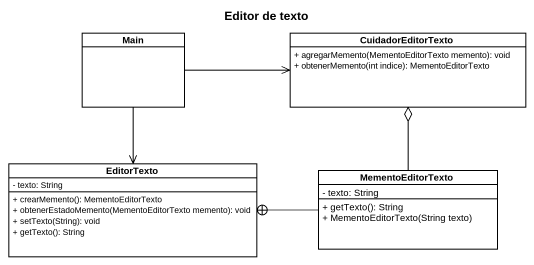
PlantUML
@startuml
title Editor de texto
hide circle
hide empty members
skinparam classAttributeIconSize 0
class Main
class CuidadorEditorTexto {
  + agregarMemento(MementoEditorTexto memento): void
  + obtenerMemento(int indice): MementoEditorTexto
}
class EditorTexto {
  - texto: String
  + crearMemento(): MementoEditorTexto
  + obtenerEstadoMemento(MementoEditorTexto memento): void
  + setTexto(String): void
  + getTexto(): String
}
class MementoEditorTexto {
  - texto: String
  + getTexto(): String
  + MementoEditorTexto(String texto)
}
Main -right-> CuidadorEditorTexto
Main --> EditorTexto
MementoEditorTexto -up-o CuidadorEditorTexto
MementoEditorTexto -left-+ EditorTexto
@enduml
